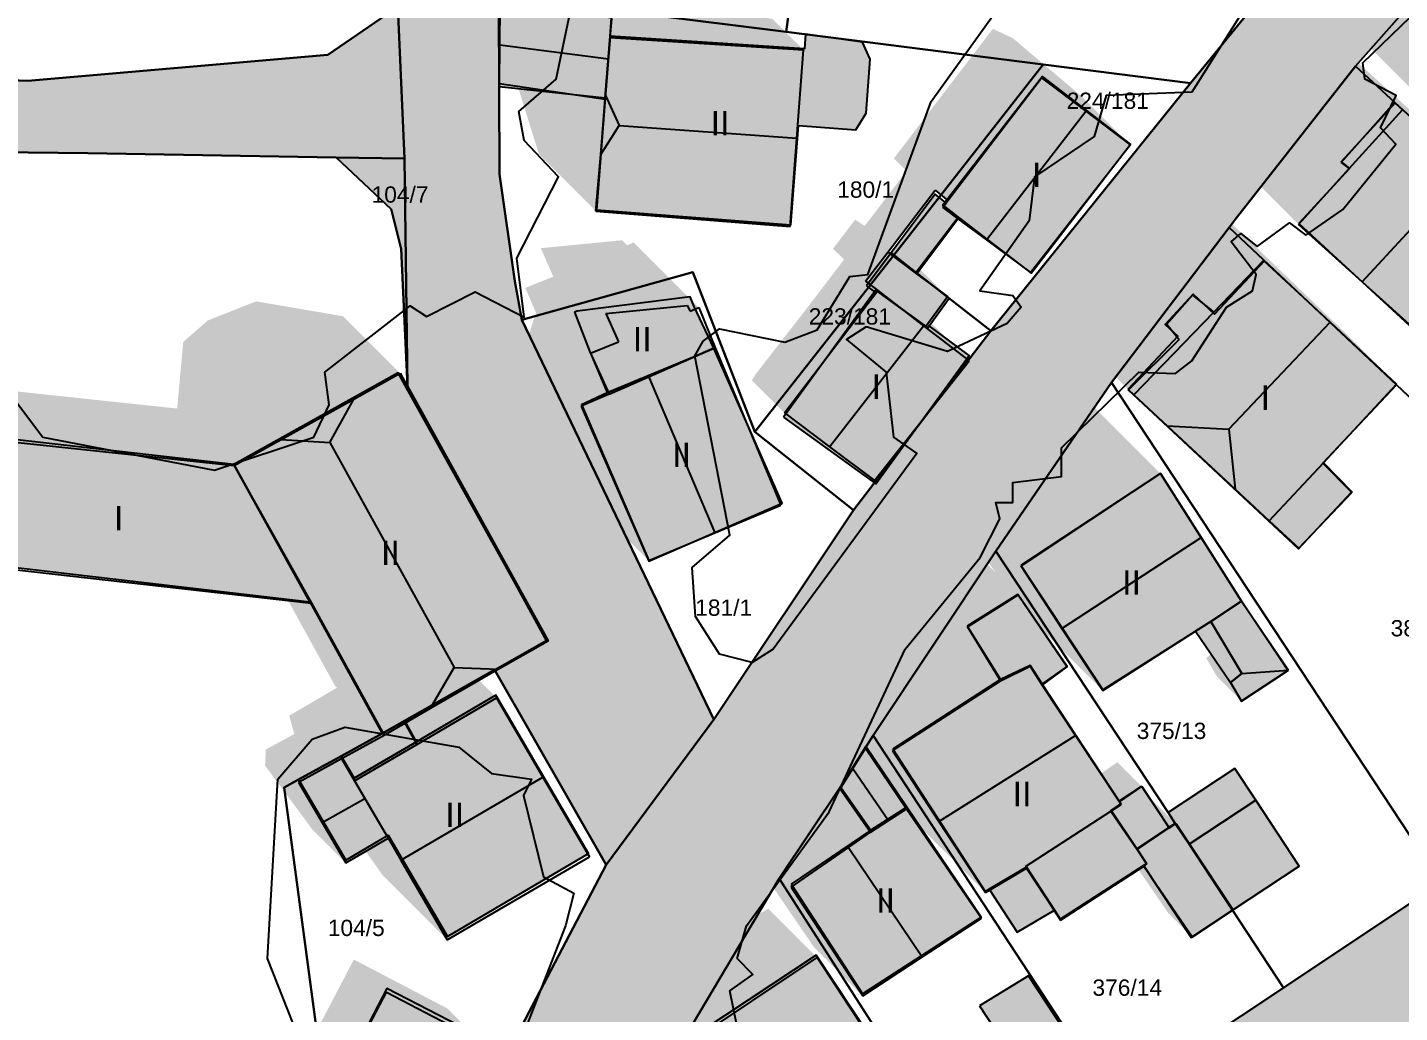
# Model space of a CAD drawing. Header units: millimetres. Extents: x 238 to 3518, y -74 to 2735.
# Drawn here: x 1746 to 1830.2, y 1040.9 to 1101.4 of the extents above; entities that cross this region are included whole.
import ezdxf
from ezdxf.enums import TextEntityAlignment as Align

# ---------------------------------------------------------------- set-up
doc = ezdxf.new("R2010")
doc.units = ezdxf.units.MM
for name, color, linetype in [('LP_Flurstueck_bez', 7, 'Continuous'), ('LP_Flurstuecke', 8, 'Continuous'), ('LP_Gebaeude_Dachaufsicht', 9, 'Continuous'), ('LP_Gebaeude_Dachschatten', 253, 'Continuous'), ('LP_Gebaeude_F', 254, 'Continuous'), ('LP_Gebaeude_Geschosszahl', 7, 'Continuous'), ('LP_Gebaeude_Schatten', 7, 'Continuous'), ('LP_Gebaeude_U', 7, 'Continuous'), ('LP_Topographie_Hoehenlinien', 8, 'Continuous'), ('LP_Verkehr_Strassen', 9, 'Continuous')]:
    doc.layers.add(name, color=color, linetype=linetype)
doc.styles.get("Standard").update_dxf_attribs({"font": 'arial.ttf'})

msp = doc.modelspace()

# ---------------------------------------------------------------- hatches: boundary and pattern name
at = {"layer": 'LP_Gebaeude_Dachschatten'}
for points in [[(1782.336, 1095.376), (1793.252, 1094.597), (1793.654, 1100.014), (1781.798, 1100.785), (1781.506, 1097.221)], [(1810.99, 1096.249), (1808.278, 1098.31), (1802.523, 1090.766), (1802.205, 1090.347), (1803.141, 1089.644), (1804.893, 1088.342)], [(1782.336, 1095.376), (1781.506, 1097.221), (1781.487, 1096.989), (1781.209, 1093.6)], [(1833.109, 1091.382), (1830.434, 1096.342), (1827.16, 1092.724), (1824.053, 1089.291), (1827.961, 1085.768)], [(1801.135, 1082.992), (1802.49, 1084.875), (1800.604, 1086.273), (1798.828, 1087.587), (1797.471, 1085.808), (1798.22, 1085.232)], [(1801.028, 1083.074), (1798.22, 1085.232), (1792.49, 1077.724), (1795.259, 1075.646)], [(1784.126, 1080.015), (1781.612, 1078.978), (1780.038, 1078.246), (1784.162, 1068.649), (1788.219, 1070.352)], [(1764.594, 1075.9), (1766.059, 1078.574), (1761.589, 1076.089)], [(1815.991, 1076.927), (1820.165, 1073.035), (1819.759, 1076.717)], [(1772.207, 1062.078), (1764.594, 1075.9), (1761.589, 1076.089), (1758.714, 1074.491), (1763.464, 1066.042), (1767.916, 1057.938), (1769.191, 1058.677), (1770.76, 1059.586)], [(1818.067, 1070.08), (1815.58, 1073.993), (1807.014, 1068.31), (1809.523, 1064.491)], [(1810.356, 1057.915), (1808.312, 1061.011), (1807.577, 1062.16), (1805.746, 1061.267), (1799.115, 1056.987), (1801.975, 1052.629)], [(1777.666, 1055.345), (1774.814, 1060.226), (1769.919, 1057.367), (1766.093, 1055.13), (1768.155, 1051.601), (1768.945, 1050.249)], [(1766.725, 1054.049), (1766.093, 1055.13), (1766.092, 1055.129), (1765.294, 1056.497), (1762.656, 1055.047), (1764.107, 1052.565)], [(1795.911, 1054.642), (1797.774, 1051.979), (1798.88, 1052.699), (1796.691, 1055.891)], [(1796.42, 1051.04), (1792.898, 1048.598), (1797.294, 1041.925), (1800.937, 1044.31)], [(1797.225, 1040.12), (1794.492, 1044.275), (1786.137, 1038.704), (1788.925, 1034.502)]]:
    msp.add_hatch(color=253, dxfattribs=at).paths.add_polyline_path(points)
at = {"layer": 'LP_Gebaeude_F'}
for points in [[(1774.964, 1102.753), (1774.977, 1097.763), (1781.493, 1097.07), (1781.788, 1100.855), (1781.877, 1101.992)], [(1780.958, 1090.191), (1792.879, 1089.263), (1793.354, 1095.378), (1796.876, 1095.104), (1797.507, 1096.121), (1797.754, 1099.449), (1797.274, 1100.499), (1793.783, 1100.973), (1793.725, 1100.088), (1781.788, 1100.855), (1781.493, 1097.07)], [(1802.202, 1090.474), (1803.161, 1089.737), (1807.633, 1086.304), (1813.723, 1094.236), (1808.327, 1098.387), (1802.355, 1090.672)], [(1824.057, 1089.357), (1831.879, 1082.146), (1835.522, 1086.095), (1839.545, 1082.38), (1842.261, 1085.317), (1842.174, 1085.592), (1829.979, 1096.773), (1826.655, 1093.145), (1827.171, 1092.737)], [(1799.038, 1087.545), (1800.562, 1086.354), (1803.161, 1089.737), (1802.202, 1090.474), (1802.355, 1090.672), (1801.738, 1091.149)], [(1797.525, 1085.525), (1798.022, 1085.164), (1798.092, 1085.261), (1801.285, 1082.955), (1801.373, 1083.077), (1802.594, 1084.766), (1800.562, 1086.354), (1799.038, 1087.545)], [(1813.568, 1079.162), (1824.043, 1069.376), (1827.298, 1072.859), (1825.543, 1074.641), (1830.059, 1079.439), (1821.961, 1087.06), (1818.888, 1083.783), (1817.582, 1085.008), (1815.852, 1083.162), (1816.632, 1082.43)], [(1779.605, 1083.9), (1780.538, 1081.477), (1781.736, 1078.871), (1788.164, 1081.696), (1786.955, 1084.263), (1786.711, 1084.85), (1779.77, 1083.974)], [(1792.441, 1077.467), (1798.098, 1073.37), (1803.826, 1081.247), (1801.373, 1083.077), (1801.285, 1082.955), (1798.092, 1085.261), (1798.022, 1085.164)], [(1780.006, 1078.136), (1784.16, 1068.613), (1792.343, 1072.178), (1788.164, 1081.696), (1781.736, 1078.871)], [(1758.7, 1074.555), (1763.363, 1066.118), (1767.796, 1058.031), (1769.185, 1058.811), (1777.912, 1063.769), (1768.776, 1080.192)], [(1741.95, 1068.618), (1763.363, 1066.118), (1758.7, 1074.555), (1748.968, 1075.661), (1742.876, 1076.354), (1742.246, 1076.377)], [(1806.995, 1068.342), (1812.029, 1060.706), (1817.718, 1064.316), (1818.656, 1064.911), (1820.546, 1066.17), (1815.566, 1073.992)], [(1803.707, 1064.636), (1805.746, 1061.352), (1807.573, 1062.215), (1808.31, 1061.066), (1809.848, 1062.159), (1806.822, 1066.57)], [(1818.656, 1064.911), (1820.558, 1061.724), (1819.863, 1061.16), (1820.532, 1060.013), (1823.383, 1061.913), (1820.546, 1066.17)], [(1817.718, 1064.316), (1819.863, 1061.16), (1820.558, 1061.724), (1818.656, 1064.911)], [(1799.15, 1057.077), (1804.816, 1048.336), (1805.058, 1048.478), (1807.345, 1049.828), (1809.062, 1047.18), (1809.422, 1046.624), (1814.531, 1049.933), (1814.723, 1050.057), (1814.128, 1050.943), (1812.535, 1053.315), (1813.146, 1053.725), (1813.044, 1053.878), (1808.31, 1061.066), (1807.573, 1062.215), (1805.746, 1061.352)], [(1762.659, 1055.202), (1765.563, 1050.255), (1768.161, 1051.781), (1771.804, 1045.576), (1780.471, 1050.664), (1774.783, 1060.39), (1769.905, 1057.521), (1766.076, 1055.292), (1765.285, 1056.648)], [(1765.285, 1056.648), (1766.076, 1055.292), (1769.905, 1057.521), (1769.185, 1058.811), (1767.796, 1058.031)], [(1795.931, 1054.766), (1797.783, 1052.102), (1800.001, 1053.519), (1797.491, 1057.235)], [(1816.037, 1053.183), (1816.476, 1052.516), (1817.323, 1051.23), (1821.422, 1053.931), (1820.135, 1055.884)], [(1812.535, 1053.315), (1814.128, 1050.943), (1816.092, 1052.26), (1814.401, 1054.785), (1813.044, 1053.878), (1813.146, 1053.725)], [(1817.323, 1051.23), (1819.992, 1047.179), (1824.091, 1049.882), (1821.422, 1053.931)], [(1792.906, 1048.788), (1797.282, 1042.039), (1804.565, 1046.762), (1800.001, 1053.519), (1797.783, 1052.102)], [(1814.128, 1050.943), (1814.723, 1050.057), (1814.531, 1049.933), (1817.461, 1045.507), (1819.992, 1047.179), (1817.323, 1051.23), (1816.476, 1052.516), (1816.092, 1052.26)], [(1805.058, 1048.478), (1806.783, 1045.834), (1809.062, 1047.18), (1807.345, 1049.828)], [(1786.084, 1038.897), (1791.689, 1030.427), (1795.057, 1032.658), (1795.939, 1033.25), (1798.443, 1034.944), (1799.699, 1033.088), (1800.772, 1033.781), (1799.525, 1035.713), (1799.992, 1036.04), (1794.446, 1044.428)], [(1804.468, 1041.318), (1808.283, 1035.485), (1811.294, 1037.34), (1807.467, 1043.15)], [(1765.097, 1036.62), (1770.804, 1033.641), (1773.783, 1039.419), (1768.074, 1042.373)]]:
    msp.add_hatch(color=254, dxfattribs=at).paths.add_polyline_path(points)
at = {"layer": 'LP_Gebaeude_Schatten'}
for points in [[(1834.246, 1109.549), (1840.253, 1116.057), (1839.253, 1117.057), (1841.368, 1118.978), (1845.783, 1123.619), (1848.919, 1120.649), (1850.002, 1121.77), (1853.009, 1118.891), (1853.773, 1118.127), (1857.141, 1118.422), (1857.889, 1119.171), (1860.389, 1116.671), (1856.702, 1112.981), (1856.493, 1113.162), (1856.503, 1113.174), (1857.509, 1114.391), (1854.502, 1117.27), (1853.317, 1116.043), (1850.437, 1118.626), (1844.253, 1112.057), (1838.246, 1105.549), (1830.949, 1097.639), (1826.949, 1101.639), (1834.246, 1109.549)], [(1774.158, 1115.517), (1774.159, 1115.522), (1774.75, 1119.215), (1775.999, 1121.209), (1782.749, 1117.703), (1787.249, 1113.203), (1783.499, 1113.709), (1779.75, 1114.215), (1779.159, 1110.522), (1779.158, 1110.517), (1777.161, 1110.669), (1776.857, 1107.615), (1778.76, 1107.275), (1778.31, 1103.785), (1782.127, 1103.257), (1785.943, 1102.728), (1791.745, 1101.923), (1793.654, 1100.014), (1781.798, 1100.785), (1781.892, 1101.925), (1775.042, 1102.712), (1775.02, 1100.327), (1774.997, 1097.942), (1771.997, 1100.942), (1770.52, 1104.827), (1772.042, 1105.712), (1776.947, 1105.149), (1773.31, 1108.785), (1773.582, 1110.891), (1771.857, 1112.615), (1772.161, 1115.669), (1774.158, 1115.517)], [(1810.701, 1097.187), (1813.701, 1094.187), (1810.99, 1096.249), (1808.278, 1098.31), (1802.523, 1090.766), (1801.737, 1091.403), (1798.828, 1087.587), (1797.471, 1085.808), (1798.22, 1085.232), (1792.49, 1077.724), (1790.49, 1079.724), (1790.759, 1080.146), (1793.819, 1084.086), (1796.145, 1087.134), (1795.471, 1087.808), (1796.828, 1089.587), (1797.421, 1089.209), (1799.983, 1092.57), (1799.205, 1093.347), (1799.523, 1093.766), (1805.278, 1101.31), (1806.49, 1100.749), (1810.701, 1097.187)], [(1842.838, 1090.368), (1845.338, 1087.868), (1841.523, 1086.219), (1838.298, 1089.163), (1830.434, 1096.342), (1829.941, 1096.792), (1826.672, 1093.104), (1827.16, 1092.724), (1824.053, 1089.291), (1819.553, 1093.791), (1822.609, 1097.168), (1822.172, 1097.604), (1825.441, 1101.292), (1825.934, 1100.842), (1833.798, 1093.663), (1837.023, 1090.719), (1837.507, 1090.278), (1839.053, 1088.732), (1842.838, 1090.368)], [(1781.487, 1096.989), (1781.689, 1099.457), (1781.798, 1100.785), (1781.506, 1097.221), (1781.487, 1096.989)], [(1776.122, 1097.777), (1781.487, 1096.989), (1781.209, 1093.6), (1780.922, 1090.107), (1777.422, 1093.607), (1776.122, 1097.777)], [(1813.718, 1085.224), (1812.971, 1086.171), (1814.53, 1087.952), (1815.837, 1086.911), (1818.889, 1090.077), (1819.479, 1089.785), (1827.069, 1082.492), (1830.069, 1079.492), (1821.889, 1087.077), (1818.837, 1083.911), (1817.53, 1084.952), (1815.971, 1083.171), (1816.718, 1082.224), (1813.611, 1079.147), (1810.611, 1082.147), (1813.718, 1085.224)], [(1787.228, 1084.187), (1786.698, 1083.961), (1786.516, 1084.327), (1781.536, 1083.837), (1782.299, 1082.092), (1780.587, 1081.398), (1781.612, 1078.978), (1780.038, 1078.246), (1784.162, 1068.649), (1781.162, 1071.649), (1776.538, 1081.746), (1777.112, 1083.478), (1777.252, 1083.828), (1776.587, 1085.398), (1778.299, 1086.092), (1777.536, 1087.837), (1782.516, 1088.327), (1782.827, 1088.016), (1783.228, 1088.187), (1787.228, 1084.187)], [(1800.604, 1086.273), (1800.814, 1086.552), (1802.49, 1084.875), (1800.604, 1086.273)], [(1798.22, 1085.232), (1801.135, 1082.992), (1801.028, 1083.074), (1798.22, 1085.232)], [(1755.589, 1082.089), (1757.094, 1083.4), (1760.059, 1084.574), (1765.406, 1083.657), (1768.906, 1080.157), (1766.059, 1078.574), (1761.589, 1076.089), (1758.714, 1074.491), (1743.089, 1076.154), (1743.195, 1079.271), (1755.214, 1077.991), (1755.589, 1082.089)], [(1803.837, 1080.916), (1801.135, 1082.992), (1801.374, 1083.324), (1801.837, 1082.916), (1803.837, 1080.916)], [(1803.828, 1069.54), (1805.499, 1067.87), (1803.523, 1070.491), (1802.014, 1073.31), (1810.58, 1078.993), (1815.58, 1073.993), (1807.014, 1068.31), (1809.523, 1064.491), (1812.032, 1060.671), (1808.272, 1064.431), (1806.828, 1066.54), (1803.718, 1064.578), (1805.746, 1061.267), (1799.115, 1056.987), (1801.975, 1052.629), (1804.834, 1048.27), (1800.834, 1052.27), (1800.454, 1052.734), (1799.986, 1053.418), (1797.47, 1057.14), (1795.911, 1054.642), (1797.774, 1051.979), (1796.42, 1051.04), (1792.898, 1048.598), (1797.294, 1041.925), (1794.294, 1044.925), (1789.398, 1052.098), (1790.92, 1056.54), (1793.274, 1056.479), (1794.042, 1056.467), (1793.911, 1056.642), (1794.191, 1058.391), (1795.645, 1058.595), (1793.975, 1060.629), (1794.615, 1061.487), (1801.746, 1065.267), (1801.982, 1065.514), (1800.718, 1067.578), (1803.828, 1069.54)], [(1760.607, 1056.065), (1760.656, 1057.047), (1762.404, 1058.008), (1762.093, 1059.13), (1765.015, 1060.839), (1764.916, 1060.938), (1762.023, 1066.204), (1763.464, 1066.042), (1767.916, 1057.938), (1765.294, 1056.497), (1762.656, 1055.047), (1764.107, 1052.565), (1765.557, 1050.082), (1763.557, 1052.082), (1760.607, 1056.065)], [(1818.378, 1062.664), (1819.075, 1063.227), (1818.231, 1064.631), (1818.664, 1064.907), (1820.575, 1061.727), (1819.878, 1061.164), (1820.545, 1060.026), (1819.045, 1061.526), (1818.378, 1062.664)], [(1769.919, 1057.367), (1769.191, 1058.677), (1770.76, 1059.586), (1773.732, 1061.308), (1774.814, 1060.226), (1769.919, 1057.367)], [(1814.432, 1054.77), (1813.049, 1053.835), (1811.902, 1055.574), (1812.932, 1056.27), (1814.432, 1054.77)], [(1816.106, 1052.234), (1814.795, 1054.22), (1816.509, 1052.506), (1816.106, 1052.234)], [(1766.787, 1050.801), (1768.155, 1051.601), (1768.945, 1050.249), (1771.796, 1045.369), (1767.796, 1049.369), (1766.787, 1050.801)], [(1807.353, 1049.767), (1809.081, 1047.132), (1809.442, 1046.578), (1806.663, 1049.357), (1807.353, 1049.767)], [(1814.215, 1049.684), (1814.542, 1049.896), (1817.541, 1045.517), (1816.041, 1047.017), (1814.215, 1049.684)], [(1790.249, 1030.51), (1790.695, 1030.815), (1786.9, 1036.324), (1784.802, 1034.949), (1782.397, 1032.339), (1786.234, 1027.76), (1781.678, 1024.638), (1783.934, 1021.212), (1786.19, 1017.785), (1782.69, 1021.285), (1777.434, 1027.712), (1777.678, 1028.638), (1782.234, 1031.76), (1778.397, 1036.339), (1780.802, 1038.949), (1782.9, 1040.324), (1783.328, 1039.897), (1782.425, 1041.002), (1782.637, 1042.204), (1791.492, 1047.275), (1794.492, 1044.275), (1786.137, 1038.704), (1788.925, 1034.502), (1791.713, 1030.3), (1795.806, 1024.181), (1791.806, 1028.181), (1790.249, 1030.51)], [(1773.782, 1039.157), (1768.059, 1042.152), (1765.049, 1036.398), (1763.049, 1038.398), (1766.059, 1044.152), (1771.782, 1041.157), (1773.782, 1039.157)]]:
    msp.add_hatch(color=7, dxfattribs=at).paths.add_polyline_path(points)
at = {"layer": 'LP_Verkehr_Strassen'}
for points in [[(1766.725, 993.767), (1797.223, 1014.058), (1825.092, 1032.54), (1829.381, 1035.449), (1833.389, 1038.028), (1850.259, 1049.37), (1875.64, 1066.265), (1894.048, 1078.518), (1912.489, 1090.793), (1930.663, 1102.891), (1952.092, 1117.155), (1962.482, 1124.102), (1971.007, 1129.746), (2000.075, 1149.094), (2020.838, 1162.915), (2031.423, 1169.961), (2053.575, 1184.706), (2063.478, 1191.298), (2065.975, 1192.96), (2098.596, 1214.674), (2102.065, 1216.983), (2106.093, 1219.68), (2097.246, 1233.361), (2081.496, 1257.657), (2057.371, 1294.858), (2049.742, 1306.565), (2047.468, 1304.829), (2042.355, 1300.928), (2088.161, 1230.537), (2086.262, 1217.525), (2046.858, 1191.469), (2040.139, 1187.026), (2027.937, 1178.892), (2015.769, 1170.773), (1996.956, 1158.238), (1976.894, 1144.865), (1961.73, 1134.758), (1951.234, 1127.781), (1940.378, 1120.554), (1923.085, 1109.059), (1904.102, 1096.434), (1883.833, 1082.9), (1873.286, 1075.816), (1863.329, 1069.206), (1853.26, 1062.504), (1844.024, 1056.353), (1832.787, 1048.864), (1823.124, 1042.424), (1812.645, 1035.457), (1804.445, 1029.997), (1798.957, 1026.346), (1795.79, 1024.238), (1795.347, 1023.943), (1795.753, 1023.372), (1773.188, 1008.886)], [(1762.087, 1014.189), (1772.735, 1016.137), (1782.346, 1032.533), (1785.678, 1038.218), (1786.084, 1038.897), (1792.165, 1049.139), (1795.931, 1054.766), (1797.943, 1057.908), (1805.464, 1069.234), (1812.574, 1079.595), (1819.792, 1089.102), (1820.242, 1089.695), (1827.536, 1099.012), (1835.474, 1108), (1841.324, 1114.617), (1843.888, 1117.212), (1853.554, 1127.65), (1859.031, 1133), (1871.786, 1145.315), (1888.459, 1161.428), (1903.673, 1176.122), (1913.33, 1185.438), (1922.646, 1194.445), (1935.991, 1207.349), (1953.584, 1224.422), (1970.108, 1240.426), (1980.842, 1250.776), (1991.576, 1261.127), (1997.38, 1266.843), (2031.561, 1300.504), (2009.195, 1299.23), (2009.785, 1296.598), (2009.58, 1290.501), (2006.918, 1285.537), (1999.308, 1277.33), (1987.503, 1266.099), (1973.417, 1253.251), (1962.461, 1242.655), (1932.105, 1213.281), (1906.632, 1188.707), (1906.563, 1189.137), (1892.578, 1175.723), (1878.903, 1162.568), (1874.265, 1158.02), (1860.35, 1144.385), (1859.641, 1143.686), (1854.572, 1138.638), (1838.958, 1122.655), (1829.792, 1113.098), (1817.415, 1097.963), (1805.157, 1082.762), (1796.733, 1071.754), (1788.147, 1058.901), (1781.54, 1049.974), (1772.523, 1032.741), (1768.665, 1025.364), (1765.466, 1019.517), (1765.236, 1019.137), (1763.717, 1016.708)], [(1768.751, 1102.652), (1769.176, 1093.337), (1769.345, 1079.363), (1777.992, 1063.729), (1774.723, 1061.88), (1781.54, 1049.974), (1788.147, 1058.901), (1776.365, 1083.431), (1775.931, 1085.82), (1774.992, 1092.392), (1774.964, 1102.753), (1775.034, 1103.333), (1776.917, 1119.85), (1778.563, 1134.291), (1778.873, 1139.149), (1778.983, 1168.577), (1779.008, 1169.051), (1780.799, 1216.955), (1780.029, 1217.738), (1778.365, 1258.633), (1778.404, 1263.33), (1778.453, 1263.892), (1778.546, 1264.523), (1778.675, 1265.127), (1778.836, 1265.701), (1779.023, 1266.246), (1779.233, 1266.76), (1779.463, 1267.243), (1779.708, 1267.695), (1779.966, 1268.118), (1780.234, 1268.512), (1780.509, 1268.877), (1780.788, 1269.217), (1781.071, 1269.531), (1781.355, 1269.82), (1781.651, 1270.098), (1781.971, 1270.375), (1782.315, 1270.647), (1782.687, 1270.915), (1783.086, 1271.174), (1783.514, 1271.423), (1783.972, 1271.659), (1784.459, 1271.879), (1784.977, 1272.078), (1785.525, 1272.254), (1786.103, 1272.402), (1786.709, 1272.519), (1787.342, 1272.599), (1787.905, 1272.636), (1772.117, 1278.688), (1773.939, 1265.625), (1773.799, 1244.658), (1773.816, 1243.337), (1773.976, 1224.935), (1774.068, 1215.295), (1774.146, 1207.214), (1773.69, 1192.904), (1773.292, 1187.15), (1773.216, 1186.057), (1772.488, 1165.766), (1772.446, 1148.119), (1772.436, 1143.444), (1772.455, 1132.16)], [(1437.804, 1154.253), (1438.673, 1153.567), (1440.068, 1152.778), (1442.637, 1159.425), (1449.054, 1159.885), (1492.667, 1157.565), (1519.846, 1155.975), (1535.58, 1156.437), (1546.845, 1152.754), (1552.318, 1149.758), (1564.788, 1134.813), (1567.557, 1133.654), (1573.177, 1131.238), (1594.106, 1122.288), (1597.825, 1122.258), (1602.533, 1123.007), (1600.743, 1132.644), (1609.753, 1135.862), (1625.154, 1135.87), (1626.48, 1136.128), (1636.15, 1134.452), (1679.283, 1097.64), (1679.76, 1096.585), (1676.199, 1078.512), (1676.08, 1077.908), (1681.86, 1076.835), (1684.899, 1096.047), (1690.597, 1095.897), (1703.342, 1095.547), (1709.609, 1095.167), (1728.822, 1094.107), (1731.411, 1093.887), (1749.723, 1093.677), (1764.977, 1093.407), (1768.346, 1090.238), (1768.956, 1087.789), (1769.345, 1079.363), (1769.176, 1093.337), (1768.751, 1102.652), (1764.464, 1099.711), (1746.055, 1098.117), (1711.279, 1099.465), (1685.479, 1100.285), (1672.994, 1108.822), (1671.605, 1109.752), (1653.705, 1126.478), (1647.197, 1134.418), (1646.42, 1136.433), (1646.274, 1138.954), (1647.235, 1140.32), (1651.633, 1143.079), (1646.575, 1147.367), (1645.896, 1145.828), (1641.107, 1140.816), (1630.495, 1141.535), (1619.139, 1144.129), (1618.936, 1141.63), (1609.6, 1141.44), (1607.496, 1141.056), (1604.102, 1140.6), (1590.58, 1134.093), (1583.986, 1133.082), (1573.739, 1137.684), (1570.562, 1139.219), (1563.229, 1145.152), (1559.742, 1149.763), (1556.764, 1154.684), (1554.634, 1161.015), (1552.601, 1167.059), (1555.922, 1177.676), (1551.917, 1175.959), (1539.443, 1164.387), (1533.328, 1164.431), (1527.013, 1162.943), (1516.667, 1163.812), (1500.234, 1165.172), (1483.791, 1166.542), (1451.843, 1169.201), (1443.933, 1171.813), (1440.349, 1159.027), (1439.873, 1157.328), (1439.249, 1156.4)]]:
    msp.add_hatch(color=9, dxfattribs=at).paths.add_polyline_path(points)

# ---------------------------------------------------------------- linework, layer by layer
at = {"layer": 'LP_Flurstuecke', "color": 8}
for points in [[(1962.461, 1242.655), (1932.105, 1213.281), (1906.632, 1188.707), (1892.668, 1175.203), (1892.578, 1175.723), (1878.903, 1162.568), (1874.265, 1158.02), (1860.35, 1144.385), (1859.641, 1143.686), (1854.572, 1138.638), (1838.958, 1122.655), (1829.792, 1113.098), (1817.415, 1097.963), (1805.157, 1082.762), (1796.733, 1071.754), (1788.147, 1058.901), (1781.54, 1049.974), (1772.523, 1032.741)], [(1786.084, 1038.897), (1792.165, 1049.139), (1795.931, 1054.766), (1797.943, 1057.908), (1805.464, 1069.234), (1812.574, 1079.595), (1819.792, 1089.102), (1820.242, 1089.695), (1827.536, 1099.012), (1835.474, 1108), (1841.324, 1114.617), (1843.888, 1117.212), (1853.554, 1127.65), (1859.031, 1133), (1871.786, 1145.315), (1888.459, 1161.428), (1903.673, 1176.122), (1913.33, 1185.438), (1922.646, 1194.445), (1935.991, 1207.349), (1953.584, 1224.422), (1970.108, 1240.426)], [(2040.139, 1187.026), (2027.937, 1178.892), (2015.769, 1170.773), (1996.956, 1158.238), (1976.894, 1144.865), (1961.73, 1134.758), (1951.234, 1127.781), (1940.378, 1120.554), (1923.085, 1109.059), (1904.102, 1096.434), (1883.833, 1082.9), (1873.286, 1075.816), (1863.329, 1069.206), (1853.26, 1062.504), (1844.024, 1056.353), (1832.787, 1048.864), (1823.124, 1042.424), (1812.645, 1035.457)], [(1772.455, 1132.16), (1768.751, 1102.652), (1769.176, 1093.337), (1769.345, 1079.363), (1777.992, 1063.729), (1774.723, 1061.88), (1781.54, 1049.974), (1788.147, 1058.901), (1776.365, 1083.431), (1775.931, 1085.82), (1774.992, 1092.392), (1774.964, 1102.753), (1775.034, 1103.333), (1776.917, 1119.85), (1778.563, 1134.291)], [(1731.411, 1093.887), (1749.723, 1093.677), (1764.977, 1093.407), (1769.176, 1093.337), (1768.751, 1102.652), (1764.464, 1099.711), (1746.055, 1098.117), (1711.279, 1099.465)], [(1764.137, 1037.11), (1761.778, 1054.713), (1762.659, 1055.202), (1765.285, 1056.648), (1767.796, 1058.031), (1774.693, 1061.94), (1774.723, 1061.88), (1777.992, 1063.729), (1769.345, 1079.363), (1768.956, 1087.789), (1768.346, 1090.238), (1764.977, 1093.407), (1749.723, 1093.677), (1731.411, 1093.887), (1728.822, 1094.107), (1728.2, 1077.49), (1727.882, 1068.588), (1705.781, 1072.546), (1687.389, 1075.838), (1685.779, 1076.135), (1684.053, 1057.977), (1677.951, 999.626)]]:
    msp.add_lwpolyline(points, dxfattribs=at)
for points in [[(1778.563, 1134.291), (1797.125, 1134.38), (1794.509, 1115.208), (1794.113, 1112.308), (1793.477, 1107.648), (1792.689, 1101.873), (1792.587, 1101.124), (1808.379, 1099.11), (1817.415, 1097.963), (1829.792, 1113.098), (1838.958, 1122.655), (1854.572, 1138.638), (1854.033, 1142.336), (1828.372, 1141.247), (1778.873, 1139.149)], [(1775.034, 1103.333), (1792.587, 1101.124), (1792.689, 1101.873), (1793.477, 1107.648), (1794.113, 1112.308), (1794.509, 1115.208), (1797.125, 1134.38), (1778.563, 1134.291), (1776.917, 1119.85)], [(1711.279, 1099.465), (1746.055, 1098.117), (1764.464, 1099.711), (1768.751, 1102.652), (1772.455, 1132.16), (1769.983, 1132.104), (1761.631, 1131.932), (1756.001, 1132.052), (1751.223, 1132.153), (1720.636, 1132.242), (1712.199, 1133.162)], [(1827.536, 1099.012), (1829.979, 1096.773), (1842.174, 1085.592), (1853.26, 1062.504), (1863.329, 1069.206), (1850.501, 1094.454), (1838.271, 1105.584), (1835.474, 1108)], [(1774.964, 1102.753), (1774.992, 1092.392), (1775.931, 1085.82), (1776.365, 1083.431), (1786.868, 1086.37), (1790.67, 1076.554), (1799.2, 1087.419), (1808.379, 1099.11), (1792.587, 1101.124), (1775.034, 1103.333)], [(1799.2, 1087.419), (1805.157, 1082.762), (1817.415, 1097.963), (1808.379, 1099.11)], [(1819.792, 1089.102), (1821.899, 1087.119), (1830.059, 1079.439), (1832.516, 1077.126), (1836.092, 1073.761), (1836.979, 1071.813), (1838.261, 1069.001), (1844.024, 1056.353), (1853.26, 1062.504), (1842.174, 1085.592), (1829.979, 1096.773), (1827.536, 1099.012), (1820.242, 1089.695)], [(1764.977, 1093.407), (1768.346, 1090.238), (1768.956, 1087.789), (1769.345, 1079.363), (1769.176, 1093.337)], [(1812.574, 1079.595), (1832.529, 1049.255), (1832.787, 1048.864), (1844.024, 1056.353), (1838.261, 1069.001), (1836.979, 1071.813), (1836.092, 1073.761), (1832.516, 1077.126), (1830.059, 1079.439), (1821.899, 1087.119), (1819.792, 1089.102)], [(1790.67, 1076.554), (1796.733, 1071.754), (1805.157, 1082.762), (1799.2, 1087.419)], [(1776.365, 1083.431), (1788.147, 1058.901), (1796.733, 1071.754), (1790.67, 1076.554), (1786.868, 1086.37)], [(1805.464, 1069.234), (1816.037, 1053.183), (1816.476, 1052.516), (1817.323, 1051.23), (1819.992, 1047.179), (1823.124, 1042.424), (1832.787, 1048.864), (1832.529, 1049.255), (1812.574, 1079.595)], [(1797.943, 1057.908), (1812.645, 1035.457), (1823.124, 1042.424), (1819.992, 1047.179), (1817.323, 1051.23), (1816.476, 1052.516), (1816.037, 1053.183), (1805.464, 1069.234)], [(1761.778, 1054.713), (1764.137, 1037.11), (1765.097, 1036.62), (1770.804, 1033.641), (1772.523, 1032.741), (1781.54, 1049.974), (1774.723, 1061.88), (1774.693, 1061.94), (1767.796, 1058.031), (1765.285, 1056.648), (1762.659, 1055.202)], [(1792.165, 1049.139), (1804.445, 1029.997), (1812.645, 1035.457), (1797.943, 1057.908), (1795.931, 1054.766)], [(1785.678, 1038.218), (1786.855, 1036.48), (1790.653, 1030.873), (1795.347, 1023.943), (1795.79, 1024.238), (1798.957, 1026.346), (1804.445, 1029.997), (1792.165, 1049.139), (1786.084, 1038.897)]]:
    msp.add_lwpolyline(points, close=True, dxfattribs=at)
at = {"layer": 'LP_Gebaeude_Dachaufsicht', "color": 9}
for p, q in [((1775.02, 1100.327, 81.873), (1775.042, 1102.712, 79.923)), ((1781.798, 1100.785, 80.824), (1781.892, 1101.925, 79.923)), ((1774.997, 1097.942, 79.923), (1775.02, 1100.327, 81.873)), ((1775.02, 1100.327, 81.873), (1781.689, 1099.457, 81.873)), ((1781.506, 1097.221, 84.173), (1781.798, 1100.785, 81.281)), ((1781.689, 1099.457, 81.873), (1781.798, 1100.785, 80.824)), ((1781.798, 1100.785, 81.281), (1793.654, 1100.014, 81.281)), ((1793.252, 1094.597, 85.612), (1793.654, 1100.014, 81.281)), ((1781.487, 1096.989, 79.923), (1781.689, 1099.457, 81.873)), ((1802.523, 1090.766, 81.443), (1808.278, 1098.31, 81.444)), ((1808.278, 1098.31, 81.444), (1810.99, 1096.249, 83.63)), ((1774.997, 1097.942, 79.923), (1781.487, 1096.989, 79.923)), ((1781.209, 1093.6, 84.115), (1781.487, 1096.989, 84.169)), ((1781.487, 1096.989, 84.169), (1781.506, 1097.221, 84.173)), ((1781.506, 1097.221, 84.173), (1782.336, 1095.376, 85.612)), ((1826.672, 1093.104, 83.601), (1829.941, 1096.792, 83.601)), ((1829.941, 1096.792, 83.601), (1830.434, 1096.342, 83.601)), ((1804.893, 1088.342, 83.63), (1810.99, 1096.249, 83.63)), ((1810.99, 1096.249, 83.63), (1813.701, 1094.187, 81.444)), ((1827.16, 1092.724, 83.601), (1830.434, 1096.342, 83.601)), ((1781.209, 1093.6, 84.115), (1782.336, 1095.376, 85.612)), ((1782.336, 1095.376, 85.612), (1793.252, 1094.597, 85.612)), ((1792.85, 1089.18, 81.281), (1793.252, 1094.597, 85.612)), ((1807.584, 1086.342, 81.444), (1813.701, 1094.187, 81.444)), ((1780.922, 1090.107, 81.281), (1781.209, 1093.6, 84.115)), ((1824.053, 1089.291, 83.601), (1827.16, 1092.724, 83.601)), ((1826.672, 1093.104, 83.601), (1827.16, 1092.724, 83.601)), ((1798.828, 1087.587, 79.276), (1801.737, 1091.403, 79.276)), ((1801.737, 1091.403, 79.276), (1802.523, 1090.766, 79.276)), ((1802.205, 1090.347, 79.276), (1802.523, 1090.766, 79.276)), ((1802.205, 1090.347, 81.444), (1802.523, 1090.766, 81.443)), ((1827.961, 1085.768, 86.256), (1833.109, 1091.382, 86.256)), ((1780.922, 1090.107, 81.281), (1792.85, 1089.18, 81.281)), ((1802.205, 1090.347, 79.276), (1803.141, 1089.644, 79.276)), ((1802.205, 1090.347, 81.444), (1803.141, 1089.644, 82.207)), ((1800.604, 1086.273, 79.276), (1803.141, 1089.644, 79.276)), ((1803.141, 1089.644, 82.207), (1804.893, 1088.342, 83.63)), ((1824.053, 1089.291, 83.601), (1827.961, 1085.768, 86.256)), ((1804.893, 1088.342, 83.63), (1807.584, 1086.342, 81.444)), ((1797.471, 1085.808, 79.511), (1798.828, 1087.587, 79.511)), ((1798.828, 1087.587, 79.511), (1800.604, 1086.273, 80.44)), ((1798.828, 1087.587, 79.276), (1800.604, 1086.273, 79.276)), ((1818.837, 1083.911, 81.321), (1821.889, 1087.077, 81.321)), ((1821.889, 1087.077, 81.321), (1825.979, 1083.285, 85.98)), ((1797.471, 1085.808, 79.511), (1798.22, 1085.232, 79.909)), ((1800.604, 1086.273, 80.44), (1802.49, 1084.875, 81.428)), ((1827.961, 1085.768, 86.256), (1831.868, 1082.245, 83.601)), ((1792.49, 1077.724, 79.846), (1798.22, 1085.232, 79.846)), ((1798.22, 1085.232, 79.909), (1801.135, 1082.992, 81.455)), ((1798.22, 1085.232, 79.846), (1801.028, 1083.074, 83.368)), ((1801.135, 1082.992, 81.455), (1802.49, 1084.875, 81.428)), ((1815.971, 1083.171, 81.321), (1817.53, 1084.952, 81.321)), ((1817.53, 1084.952, 81.321), (1818.837, 1083.911, 81.321)), ((1781.536, 1083.837, 82.057), (1786.516, 1084.327, 82.057)), ((1786.516, 1084.327, 82.057), (1786.698, 1083.961, 82.057)), ((1786.698, 1083.961, 82.057), (1787.228, 1084.187, 82.057)), ((1787.228, 1084.187, 82.057), (1788.244, 1081.713, 82.057)), ((1781.536, 1083.837, 82.057), (1782.299, 1082.092, 82.057)), ((1813.945, 1078.836, 81.321), (1818.837, 1083.911, 81.321)), ((1815.971, 1083.171, 81.321), (1816.718, 1082.224, 81.321)), ((1819.759, 1076.717, 85.98), (1825.979, 1083.285, 85.98)), ((1825.979, 1083.285, 85.98), (1830.069, 1079.492, 81.321)), ((1795.259, 1075.646, 83.368), (1801.028, 1083.074, 83.368)), ((1801.028, 1083.074, 83.368), (1801.135, 1082.992, 83.234)), ((1801.135, 1082.992, 83.234), (1803.837, 1080.916, 79.846)), ((1780.587, 1081.398, 82.057), (1782.299, 1082.092, 82.057)), ((1781.612, 1078.978, 82.057), (1788.244, 1081.713, 82.057)), ((1784.126, 1080.015, 84.62), (1788.244, 1081.713, 81.203)), ((1788.244, 1081.713, 81.203), (1792.276, 1072.055, 81.203)), ((1813.611, 1079.147, 81.321), (1816.718, 1082.224, 81.321)), ((1780.587, 1081.398, 82.057), (1781.612, 1078.978, 82.057)), ((1798.027, 1073.568, 79.846), (1803.837, 1080.916, 79.846)), ((1766.059, 1078.574, 84.054), (1768.906, 1080.157, 80.967)), ((1768.906, 1080.157, 80.967), (1769.361, 1079.324, 80.966)), ((1781.612, 1078.978, 82.534), (1784.126, 1080.015, 84.62)), ((1784.126, 1080.015, 84.62), (1788.219, 1070.352, 84.62)), ((1769.361, 1079.324, 80.966), (1777.879, 1063.71, 80.967)), ((1780.038, 1078.246, 81.203), (1781.612, 1078.978, 82.534)), ((1813.611, 1079.147, 81.321), (1813.945, 1078.836, 81.321)), ((1825.569, 1074.657, 81.321), (1830.069, 1079.492, 81.321)), ((1761.589, 1076.089, 84.084), (1766.059, 1078.574, 84.054)), ((1764.594, 1075.9, 86.492), (1766.059, 1078.574, 84.054)), ((1780.038, 1078.246, 81.203), (1784.162, 1068.649, 81.203)), ((1813.945, 1078.836, 81.321), (1815.991, 1076.927, 83.617)), ((1792.49, 1077.724, 79.846), (1795.259, 1075.646, 83.368)), ((1815.991, 1076.927, 83.617), (1819.759, 1076.717, 85.98)), ((1815.991, 1076.927, 83.617), (1820.165, 1073.035, 83.66)), ((1819.759, 1076.717, 85.98), (1820.165, 1073.035, 83.66)), ((1743.089, 1076.154, 80.852), (1758.714, 1074.491, 80.852)), ((1758.714, 1074.491, 80.967), (1761.589, 1076.089, 84.084)), ((1761.589, 1076.089, 84.084), (1764.594, 1075.9, 86.492)), ((1764.594, 1075.9, 86.492), (1772.207, 1062.078, 86.492)), ((1795.259, 1075.646, 83.368), (1798.027, 1073.568, 79.846)), ((1758.714, 1074.491, 80.967), (1763.464, 1066.042, 81.011)), ((1758.714, 1074.491, 80.852), (1763.464, 1066.042, 80.852)), ((1807.014, 1068.31, 83.906), (1815.58, 1073.993, 83.906)), ((1815.58, 1073.993, 83.906), (1818.067, 1070.08, 85.773)), ((1822.25, 1071.091, 81.321), (1825.569, 1074.657, 81.321)), ((1825.569, 1074.657, 81.321), (1827.346, 1072.863, 81.321)), ((1820.165, 1073.035, 83.66), (1822.25, 1071.091, 81.321)), ((1824.055, 1069.407, 81.321), (1827.346, 1072.863, 81.321)), ((1788.219, 1070.352, 84.62), (1792.276, 1072.055, 81.203)), ((1822.25, 1071.091, 81.321), (1824.055, 1069.407, 81.321)), ((1784.162, 1068.649, 81.203), (1788.219, 1070.352, 84.62)), ((1809.523, 1064.491, 85.773), (1818.067, 1070.08, 85.773)), ((1818.067, 1070.08, 85.773), (1820.554, 1066.167, 83.906)), ((1742.092, 1068.445, 80.852), (1763.464, 1066.042, 80.852)), ((1807.014, 1068.31, 83.906), (1809.523, 1064.491, 85.773)), ((1803.718, 1064.578, 81.02), (1806.828, 1066.54, 81.02)), ((1806.828, 1066.54, 81.02), (1809.853, 1062.122, 81.02)), ((1763.464, 1066.042, 81.011), (1767.916, 1057.938, 80.967)), ((1818.664, 1064.907, 83.892), (1820.554, 1066.167, 83.906)), ((1818.664, 1064.907, 79.963), (1820.554, 1066.167, 79.963)), ((1820.554, 1066.167, 79.963), (1823.42, 1061.914, 79.963)), ((1817.727, 1064.309, 83.894), (1818.664, 1064.907, 83.892)), ((1818.664, 1064.907, 79.963), (1820.575, 1061.727, 79.963)), ((1803.718, 1064.578, 81.02), (1805.746, 1061.267, 81.02)), ((1809.523, 1064.491, 85.773), (1812.032, 1060.671, 83.906)), ((1812.032, 1060.671, 83.906), (1817.727, 1064.309, 83.894)), ((1774.887, 1061.976, 84.286), (1777.879, 1063.71, 80.967)), ((1770.76, 1059.586, 84.121), (1772.207, 1062.078, 86.492)), ((1772.207, 1062.078, 86.492), (1774.887, 1061.976, 84.286)), ((1805.746, 1061.267, 81.02), (1807.577, 1062.16, 81.02)), ((1805.746, 1061.267, 82.971), (1807.577, 1062.16, 83.148)), ((1807.577, 1062.16, 81.02), (1808.312, 1061.011, 81.02)), ((1807.577, 1062.16, 83.148), (1808.312, 1061.011, 84.438)), ((1808.312, 1061.011, 81.02), (1809.853, 1062.122, 81.02)), ((1770.76, 1059.586, 84.121), (1774.686, 1061.86, 84.278)), ((1774.686, 1061.86, 84.278), (1774.887, 1061.976, 84.286)), ((1799.115, 1056.987, 83.148), (1805.746, 1061.267, 82.971)), ((1819.878, 1061.164, 79.879), (1820.575, 1061.727, 79.879)), ((1820.545, 1060.026, 79.879), (1823.42, 1061.914, 79.879)), ((1820.575, 1061.727, 79.963), (1823.42, 1061.914, 79.963)), ((1820.575, 1061.727, 79.879), (1823.42, 1061.914, 79.879)), ((1808.312, 1061.011, 84.438), (1810.356, 1057.915, 87.945)), ((1819.878, 1061.164, 79.879), (1820.545, 1060.026, 79.879)), ((1769.191, 1058.677, 82.381), (1770.76, 1059.586, 84.121)), ((1769.919, 1057.367, 82.83), (1774.814, 1060.226, 82.831)), ((1774.814, 1060.226, 82.831), (1777.666, 1055.345, 85.456)), ((1765.294, 1056.497, 80.037), (1767.916, 1057.938, 80.037)), ((1767.916, 1057.938, 80.967), (1769.191, 1058.677, 82.381)), ((1767.916, 1057.938, 80.037), (1769.191, 1058.677, 80.037)), ((1769.191, 1058.677, 80.037), (1769.919, 1057.367, 80.037)), ((1801.975, 1052.629, 87.945), (1810.356, 1057.915, 87.945)), ((1810.356, 1057.915, 87.945), (1813.049, 1053.835, 83.323)), ((1766.092, 1055.129, 80.037), (1769.919, 1057.367, 80.037)), ((1766.093, 1055.13, 82.831), (1769.919, 1057.367, 82.83)), ((1796.691, 1055.891, 80.606), (1797.47, 1057.14, 79.519)), ((1797.47, 1057.14, 79.519), (1799.986, 1053.418, 79.519)), ((1762.656, 1055.047, 80.021), (1765.294, 1056.497, 80.021)), ((1765.294, 1056.497, 80.037), (1766.092, 1055.129, 80.037)), ((1765.294, 1056.497, 80.021), (1766.092, 1055.129, 81.208)), ((1799.115, 1056.987, 83.148), (1801.975, 1052.629, 87.945)), ((1768.945, 1050.249, 85.456), (1777.666, 1055.345, 85.456)), ((1777.666, 1055.345, 85.456), (1780.518, 1050.465, 82.831)), ((1795.911, 1054.642, 79.519), (1796.691, 1055.891, 80.606)), ((1796.691, 1055.891, 80.606), (1798.88, 1052.699, 80.606)), ((1762.656, 1055.047, 80.021), (1764.107, 1052.565, 82.146)), ((1766.092, 1055.129, 81.208), (1766.093, 1055.13, 81.208)), ((1766.093, 1055.13, 82.831), (1768.155, 1051.601, 84.729)), ((1766.093, 1055.13, 81.208), (1766.725, 1054.049, 82.146)), ((1795.911, 1054.642, 79.519), (1797.774, 1051.979, 79.519)), ((1813.049, 1053.835, 80.172), (1814.432, 1054.77, 80.172)), ((1814.432, 1054.77, 80.172), (1816.106, 1052.234, 80.172)), ((1764.107, 1052.565, 82.146), (1766.725, 1054.049, 82.146)), ((1766.725, 1054.049, 82.146), (1768.155, 1051.601, 80.021)), ((1812.527, 1053.263, 83.139), (1813.151, 1053.681, 83.148)), ((1812.527, 1053.263, 80.172), (1813.151, 1053.681, 80.172)), ((1813.049, 1053.835, 83.323), (1813.151, 1053.681, 83.148)), ((1813.049, 1053.835, 80.172), (1813.151, 1053.681, 80.172)), ((1797.774, 1051.979, 83.515), (1799.986, 1053.418, 81.655)), ((1798.88, 1052.699, 80.606), (1799.986, 1053.418, 79.519)), ((1799.986, 1053.418, 81.655), (1804.58, 1046.694, 81.655)), ((1807.288, 1049.866, 83.148), (1812.521, 1053.271, 83.148)), ((1812.521, 1053.271, 83.148), (1812.527, 1053.263, 83.148)), ((1812.521, 1053.271, 83.148), (1812.527, 1053.263, 83.139)), ((1812.527, 1053.263, 83.148), (1814.141, 1050.907, 83.148)), ((1812.527, 1053.263, 80.172), (1814.141, 1050.907, 80.172)), ((1764.107, 1052.565, 82.146), (1765.557, 1050.082, 80.021)), ((1796.42, 1051.04, 84.675), (1797.774, 1051.979, 83.515)), ((1797.774, 1051.979, 79.519), (1798.88, 1052.699, 80.606)), ((1801.975, 1052.629, 87.945), (1804.834, 1048.27, 83.148)), ((1814.141, 1050.907, 80.172), (1816.106, 1052.234, 80.172)), ((1816.106, 1052.234, 80.172), (1816.509, 1052.506, 80.172)), ((1816.509, 1052.506, 80.172), (1820.026, 1047.185, 80.172)), ((1765.557, 1050.082, 80.021), (1768.155, 1051.601, 80.021)), ((1768.155, 1051.601, 84.729), (1768.945, 1050.249, 85.456)), ((1771.796, 1045.369, 82.831), (1780.518, 1050.465, 82.831)), ((1792.898, 1048.598, 81.655), (1796.42, 1051.04, 84.675)), ((1796.42, 1051.04, 84.675), (1800.937, 1044.31, 84.675)), ((1814.141, 1050.907, 83.148), (1814.743, 1050.027, 83.148)), ((1814.141, 1050.907, 80.172), (1814.743, 1050.027, 80.172)), ((1768.945, 1050.249, 85.456), (1771.796, 1045.369, 82.831)), ((1805.075, 1048.413, 83.137), (1807.353, 1049.767, 83.036)), ((1807.288, 1049.866, 83.148), (1807.353, 1049.767, 83.036)), ((1807.288, 1049.866, 83.148), (1807.353, 1049.767, 83.148)), ((1807.353, 1049.767, 83.148), (1809.081, 1047.132, 83.148)), ((1809.442, 1046.578, 83.148), (1814.542, 1049.896, 83.148)), ((1814.542, 1049.896, 83.148), (1814.743, 1050.027, 83.148)), ((1814.542, 1049.896, 80.172), (1814.743, 1050.027, 80.172)), ((1814.542, 1049.896, 80.172), (1817.541, 1045.517, 80.172)), ((1792.898, 1048.598, 81.655), (1797.294, 1041.925, 81.655)), ((1804.834, 1048.27, 83.148), (1805.075, 1048.413, 83.137)), ((1809.081, 1047.132, 83.148), (1809.442, 1046.578, 83.148)), ((1817.541, 1045.517, 80.172), (1820.026, 1047.185, 80.172)), ((1800.937, 1044.31, 84.675), (1804.58, 1046.694, 81.655)), ((1786.137, 1038.704, 81.664), (1794.492, 1044.275, 81.664)), ((1794.492, 1044.275, 81.664), (1797.225, 1040.12, 85.829)), ((1797.294, 1041.925, 81.655), (1800.937, 1044.31, 84.675)), ((1765.049, 1036.398, 79.946), (1768.059, 1042.152, 79.946)), ((1768.059, 1042.152, 79.946), (1773.782, 1039.157, 79.946))]:
    msp.add_line(p, q, dxfattribs=at)
at = {"layer": 'LP_Gebaeude_U', "color": 7}
for points in [[(1774.964, 1102.753), (1774.977, 1097.763), (1781.493, 1097.07), (1781.788, 1100.855), (1781.877, 1101.992)], [(1780.958, 1090.191), (1792.879, 1089.263), (1793.354, 1095.378), (1796.876, 1095.104), (1797.507, 1096.121), (1797.754, 1099.449), (1797.274, 1100.499), (1793.783, 1100.973), (1793.725, 1100.088), (1781.788, 1100.855), (1781.493, 1097.07)], [(1802.202, 1090.474), (1803.161, 1089.737), (1807.633, 1086.304), (1813.723, 1094.236), (1808.327, 1098.387), (1802.355, 1090.672)], [(1824.057, 1089.357), (1831.879, 1082.146), (1835.522, 1086.095), (1839.545, 1082.38), (1842.261, 1085.317), (1842.174, 1085.592), (1829.979, 1096.773), (1826.655, 1093.145), (1827.171, 1092.737)], [(1799.038, 1087.545), (1800.562, 1086.354), (1803.161, 1089.737), (1802.202, 1090.474), (1802.355, 1090.672), (1801.738, 1091.149)], [(1797.525, 1085.525), (1798.022, 1085.164), (1798.092, 1085.261), (1801.285, 1082.955), (1801.373, 1083.077), (1802.594, 1084.766), (1800.562, 1086.354), (1799.038, 1087.545)], [(1813.568, 1079.162), (1824.043, 1069.376), (1827.298, 1072.859), (1825.543, 1074.641), (1830.059, 1079.439), (1821.961, 1087.06), (1818.888, 1083.783), (1817.582, 1085.008), (1815.852, 1083.162), (1816.632, 1082.43)], [(1779.605, 1083.9), (1780.538, 1081.477), (1781.736, 1078.871), (1788.164, 1081.696), (1786.955, 1084.263), (1786.711, 1084.85), (1779.77, 1083.974)], [(1792.441, 1077.467), (1798.098, 1073.37), (1803.826, 1081.247), (1801.373, 1083.077), (1801.285, 1082.955), (1798.092, 1085.261), (1798.022, 1085.164)], [(1780.006, 1078.136), (1784.16, 1068.613), (1792.343, 1072.178), (1788.164, 1081.696), (1781.736, 1078.871)], [(1758.7, 1074.555), (1763.363, 1066.118), (1767.796, 1058.031), (1769.185, 1058.811), (1777.912, 1063.769), (1768.776, 1080.192)], [(1741.95, 1068.618), (1763.363, 1066.118), (1758.7, 1074.555), (1748.968, 1075.661), (1742.876, 1076.354), (1742.246, 1076.377)], [(1806.995, 1068.342), (1812.029, 1060.706), (1817.718, 1064.316), (1818.656, 1064.911), (1820.546, 1066.17), (1815.566, 1073.992)], [(1803.707, 1064.636), (1805.746, 1061.352), (1807.573, 1062.215), (1808.31, 1061.066), (1809.848, 1062.159), (1806.822, 1066.57)], [(1818.656, 1064.911), (1820.558, 1061.724), (1819.863, 1061.16), (1820.532, 1060.013), (1823.383, 1061.913), (1820.546, 1066.17)], [(1817.718, 1064.316), (1819.863, 1061.16), (1820.558, 1061.724), (1818.656, 1064.911)], [(1799.15, 1057.077), (1804.816, 1048.336), (1805.058, 1048.478), (1807.345, 1049.828), (1809.062, 1047.18), (1809.422, 1046.624), (1814.531, 1049.933), (1814.723, 1050.057), (1814.128, 1050.943), (1812.535, 1053.315), (1813.146, 1053.725), (1813.044, 1053.878), (1808.31, 1061.066), (1807.573, 1062.215), (1805.746, 1061.352)], [(1762.659, 1055.202), (1765.563, 1050.255), (1768.161, 1051.781), (1771.804, 1045.576), (1780.471, 1050.664), (1774.783, 1060.39), (1769.905, 1057.521), (1766.076, 1055.292), (1765.285, 1056.648)], [(1765.285, 1056.648), (1766.076, 1055.292), (1769.905, 1057.521), (1769.185, 1058.811), (1767.796, 1058.031)], [(1795.931, 1054.766), (1797.783, 1052.102), (1800.001, 1053.519), (1797.491, 1057.235)], [(1816.037, 1053.183), (1816.476, 1052.516), (1817.323, 1051.23), (1821.422, 1053.931), (1820.135, 1055.884)], [(1812.535, 1053.315), (1814.128, 1050.943), (1816.092, 1052.26), (1814.401, 1054.785), (1813.044, 1053.878), (1813.146, 1053.725)], [(1817.323, 1051.23), (1819.992, 1047.179), (1824.091, 1049.882), (1821.422, 1053.931)], [(1792.906, 1048.788), (1797.282, 1042.039), (1804.565, 1046.762), (1800.001, 1053.519), (1797.783, 1052.102)], [(1814.128, 1050.943), (1814.723, 1050.057), (1814.531, 1049.933), (1817.461, 1045.507), (1819.992, 1047.179), (1817.323, 1051.23), (1816.476, 1052.516), (1816.092, 1052.26)], [(1805.058, 1048.478), (1806.783, 1045.834), (1809.062, 1047.18), (1807.345, 1049.828)], [(1786.084, 1038.897), (1791.689, 1030.427), (1795.057, 1032.658), (1795.939, 1033.25), (1798.443, 1034.944), (1799.699, 1033.088), (1800.772, 1033.781), (1799.525, 1035.713), (1799.992, 1036.04), (1794.446, 1044.428)], [(1804.468, 1041.318), (1808.283, 1035.485), (1811.294, 1037.34), (1807.467, 1043.15)], [(1765.097, 1036.62), (1770.804, 1033.641), (1773.783, 1039.419), (1768.074, 1042.373)]]:
    msp.add_lwpolyline(points, close=True, dxfattribs=at)
at = {"layer": 'LP_Topographie_Hoehenlinien', "color": 8}
for points in [[(1740.944, 1084.223), (1746.973, 1076.223), (1757.51, 1074.204), (1763.61, 1076.223), (1764.534, 1078.223), (1764.286, 1080.223), (1769.508, 1084.293), (1770.508, 1083.638), (1773.508, 1085.152), (1776.507, 1083.603), (1776.059, 1087.223), (1778.617, 1092.223), (1776.507, 1094.448), (1776.184, 1096.223), (1778.481, 1098.223), (1779.523, 1103.223)], [(1789.554, 1040.224), (1789.146, 1042.224), (1790.555, 1043.224), (1789.585, 1044.224), (1790.166, 1046.224), (1795.243, 1053.223), (1799.898, 1063.223), (1804.504, 1068.834), (1805.706, 1071.223), (1805.462, 1072.223), (1806.503, 1072.217), (1806.503, 1073.44), (1809.503, 1073.819), (1809.503, 1075.582), (1814.233, 1080.223), (1816.502, 1080.152), (1817.502, 1080.914), (1819.615, 1084.223), (1821.222, 1085.223), (1821.444, 1086.223), (1819.905, 1088.223), (1820.501, 1088.736), (1821.501, 1087.951), (1823.501, 1089.405), (1824.501, 1088.641), (1826.758, 1090.223), (1830.02, 1094.223), (1829.073, 1095.223), (1830.046, 1097.223), (1828.125, 1098.223), (1827.984, 1099.223), (1831.5, 1102.597)], [(1821.143, 1103.223), (1817.502, 1097.413), (1812.24, 1097.223), (1811.503, 1094.704), (1807.839, 1092.223), (1807.503, 1089.519), (1804.482, 1085.223), (1806.503, 1084.942), (1807.025, 1084.223), (1806.159, 1083.223), (1802.504, 1081.492), (1797.505, 1083.014), (1796.297, 1082.223), (1798.73, 1080.223), (1799.186, 1076.223), (1800.624, 1075.223), (1791.805, 1063.223)], [(1791.805, 1063.223), (1790.505, 1062.385), (1788.506, 1062.913), (1787.031, 1065.223), (1786.831, 1068.223), (1789.129, 1070.223), (1786.991, 1081.223), (1787.506, 1082.131), (1788.506, 1082.89), (1792.505, 1082.068), (1794.505, 1082.819), (1796.505, 1086.09), (1797.613, 1086.223), (1801.504, 1096.854), (1805.371, 1102.223)], [(1762.343, 1040.224), (1760.763, 1044.224), (1761.387, 1055.223), (1763.509, 1057.692), (1765.509, 1058.418), (1772.508, 1057.199), (1774.508, 1055.587), (1776.954, 1055.223), (1776.466, 1054.223), (1777.69, 1049.224), (1779.57, 1048.224), (1779.058, 1046.224), (1774.768, 1035.224)]]:
    msp.add_lwpolyline(points, dxfattribs=at)

# ---------------------------------------------------------------- texts
at = {"layer": 'LP_Flurstueck_bez', "color": 7}
for s, p in [('224/181', (1812.337, 1096.894)), ('104/7', (1768.894, 1091.134)), ('180/1', (1797.475, 1091.438)), ('223/181', (1796.504, 1083.648)), ('181/1', (1788.759, 1065.763)), ('381/12', (1831.835, 1064.5)), ('375/13', (1816.249, 1058.197)), ('104/5', (1766.206, 1046.097)), ('376/14', (1813.533, 1042.429))]:
    msp.add_text(s, height=1, dxfattribs=at).set_placement(p, align=Align.MIDDLE_CENTER)
at = {"layer": 'LP_Gebaeude_Geschosszahl', "color": 7}
for s, p in [('II', (1788.537, 1095.514)), ('I', (1807.968, 1092.347)), ('II', (1783.765, 1082.256)), ('I', (1798.126, 1079.333)), ('I', (1822.007, 1078.657)), ('II', (1786.172, 1075.15)), ('I', (1751.625, 1071.251)), ('II', (1768.303, 1069.126)), ('II', (1813.795, 1067.311)), ('II', (1807.075, 1054.318)), ('II', (1772.255, 1053.046)), ('II', (1798.698, 1047.784))]:
    msp.add_text(s, height=1.5, dxfattribs=at).set_placement(p, align=Align.MIDDLE_CENTER)

doc.saveas('drawing.dxf')
